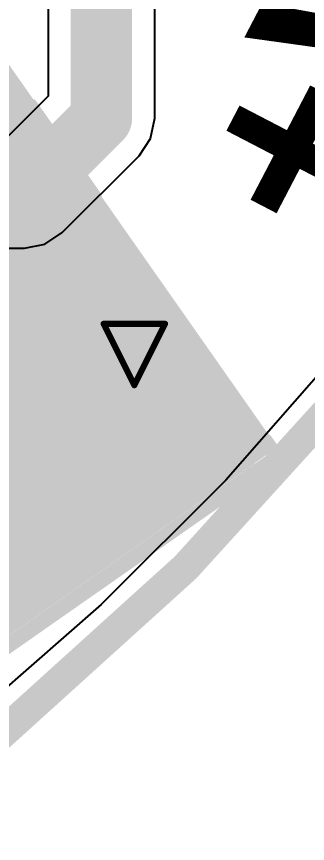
# Model space of a CAD drawing. Header units: inches. Extents: x -8 to 384, y -12 to 64.
# Drawn here: x 29.55 to 31.95, y -4.83 to 2.01 of the extents above; entities that cross this region are included whole.
import ezdxf

# ---------------------------------------------------------------- set-up
doc = ezdxf.new("R2010")
doc.units = ezdxf.units.IN
for name, color, linetype in [('Board_outline', 216, 'Continuous'), ('Bottom Layer', 5, 'Continuous'), ('Bottom Overlay', 54, 'Continuous'), ('Bottom Solder', 6, 'Continuous'), ('Drill Drawing', 1, 'Continuous'), ('Multi-Layer', 9, 'Continuous'), ('Pad Holes', 156, 'Continuous'), ('Top Layer', 1, 'Continuous'), ('Top Overlay', 2, 'Continuous'), ('Top Solder', 216, 'Continuous')]:
    doc.layers.add(name, color=color, linetype=linetype)
doc.styles.add('Arial_Bold', font='', dxfattribs={"height": 0.2})
doc.styles.get('Arial_Bold').set_extended_font_data('Arial', bold=True)

# ---------------------------------------------------------------- blocks, each defined once
blk = doc.blocks.new('B2B_ZR_LF__SN__69')
at = {"layer": 'Bottom Layer'}
blk.add_hatch(color=5, dxfattribs=at).paths.add_polyline_path([(-1.39999339, 0.65000251), (-0.09999345, 0.65000251), (-0.09999345, -0.64999743), (-1.39999339, -0.64999743)])
h = blk.add_hatch(color=5, dxfattribs=at)
edge = h.paths.add_edge_path()
edge.add_arc((0.75000866, -2.54e-06), 0.6499986999999999, 0, 360)
at = {"layer": 'Bottom Solder'}
blk.add_hatch(color=6, dxfattribs=at).paths.add_polyline_path([(-1.50159339, 0.75160251), (0.00160655, 0.75160251), (0.00160655, -0.75159743), (-1.50159339, -0.75159743)])
h = blk.add_hatch(color=6, dxfattribs=at)
edge = h.paths.add_edge_path()
edge.add_arc((0.75000866, -2.54e-06), 0.7515987, 0, 360)
at = {"layer": 'Multi-Layer'}
blk.add_hatch(color=9, dxfattribs=at).paths.add_polyline_path([(-1.39999339, 0.65000251), (-0.09999345, 0.65000251), (-0.09999345, -0.64999743), (-1.39999339, -0.64999743)])
h = blk.add_hatch(color=9, dxfattribs=at)
edge = h.paths.add_edge_path()
edge.add_arc((0.75000866, -2.54e-06), 0.6499986999999999, 0, 360)
at = {"layer": 'Pad Holes'}
h = blk.add_hatch(color=7, dxfattribs=at)
edge = h.paths.add_edge_path()
edge.add_arc((-0.7499934199999999, 2.54e-06), 0.3499993, 0, 360)
h = blk.add_hatch(color=7, dxfattribs=at)
edge = h.paths.add_edge_path()
edge.add_arc((0.75000866, -2.54e-06), 0.3499993, 0, 360)
at = {"layer": 'Top Layer'}
blk.add_hatch(color=1, dxfattribs=at).paths.add_polyline_path([(-1.39999339, 0.65000251), (-0.09999345, 0.65000251), (-0.09999345, -0.64999743), (-1.39999339, -0.64999743)])
h = blk.add_hatch(color=1, dxfattribs=at)
edge = h.paths.add_edge_path()
edge.add_arc((0.75000866, -2.54e-06), 0.6499986999999999, 0, 360)
at = {"layer": 'Top Solder'}
blk.add_hatch(color=216, dxfattribs=at).paths.add_polyline_path([(-1.50159339, 0.75160251), (0.00160655, 0.75160251), (0.00160655, -0.75159743), (-1.50159339, -0.75159743)])
h = blk.add_hatch(color=216, dxfattribs=at)
edge = h.paths.add_edge_path()
edge.add_arc((0.75000866, -2.54e-06), 0.7515987, 0, 360)
at = {"layer": 'Top Overlay', "const_width": 0.127}
for points in [[(-2.23519492, 1.14299746), (2.28599238, 1.14300508)], [(-2.23519492, 1.14299746), (-2.23518984, -1.14301524)], [(2.28599238, 1.14300508), (2.28599746, -1.14300762)], [(-2.23518984, -1.14301524), (2.28599746, -1.14300762)]]:
    blk.add_lwpolyline(points, dxfattribs=at)
at = {"layer": 'Top Overlay'}
for points, const_width in [([(-2.26694492, 1.14299746, 1), (-2.20344492, 1.14299746, 1)], 0.0635), ([(-2.26694492, 1.14299746, 1), (-2.20344492, 1.14299746, 1)], 0.0635), ([(2.25424238, 1.14300508, 1), (2.31774238, 1.14300508, 1)], 0.0635), ([(2.25424238, 1.14300508, 1), (2.31774238, 1.14300508, 1)], 0.0635), ([(-1.46120612, -0.53340762, 1), (-1.6883888, -0.53340762, 1)], 0.127), ([(-1.7201388, -0.53340762, 1), (-1.6566388, -0.53340762, 1)], 0.0635), ([(-1.49295612, -0.53340762, 1), (-1.42945612, -0.53340762, 1)], 0.0635), ([(-2.26693984, -1.14301524, 1), (-2.20343984, -1.14301524, 1)], 0.0635), ([(-2.26693984, -1.14301524, 1), (-2.20343984, -1.14301524, 1)], 0.0635), ([(2.25424746, -1.14300762, 1), (2.31774746, -1.14300762, 1)], 0.0635), ([(2.25424746, -1.14300762, 1), (2.31774746, -1.14300762, 1)], 0.0635)]:
    blk.add_lwpolyline(points, format="xyb", close=True, dxfattribs=dict(at, const_width=const_width))
blk = doc.blocks.new('2305018_2_70')
at = {"layer": 'Bottom Layer'}
h = blk.add_hatch(color=5, dxfattribs=at)
edge = h.paths.add_edge_path()
edge.add_arc((4.45000634, -2.29999667), 0.4250004199999999, 180, 360)
edge.add_line((4.87500676, -2.29999667), (4.87500676, -1.09999653))
edge.add_arc((4.45000634, -1.09999653), 0.4250004199999999, 0, 180)
edge.add_line((4.02500592, -1.09999653), (4.02500592, -2.29999667))
at = {"layer": 'Bottom Solder'}
h = blk.add_hatch(color=6, dxfattribs=at)
edge = h.paths.add_edge_path()
edge.add_arc((4.45000634, -2.29999667), 0.52660042, 180, 360)
edge.add_line((4.97660676, -2.29999667), (4.97660676, -1.09999653))
edge.add_arc((4.45000634, -1.09999653), 0.52660042, 0, 180)
edge.add_line((3.92340592, -1.09999653), (3.92340592, -2.29999667))
at = {"layer": 'Multi-Layer'}
h = blk.add_hatch(color=9, dxfattribs=at)
edge = h.paths.add_edge_path()
edge.add_arc((4.45000634, -2.29999667), 0.4250004199999999, 180, 360)
edge.add_line((4.87500676, -2.29999667), (4.87500676, -1.09999653))
edge.add_arc((4.45000634, -1.09999653), 0.4250004199999999, 0, 180)
edge.add_line((4.02500592, -1.09999653), (4.02500592, -2.29999667))
at = {"layer": 'Pad Holes'}
h = blk.add_hatch(color=7, dxfattribs=at)
edge = h.paths.add_edge_path()
edge.add_arc((4.45000634, -2.29999794), 0.22499828, 180, 360)
edge.add_line((4.67500462, -2.29999794), (4.67500462, -1.09999526))
edge.add_arc((4.45000634, -1.09999526), 0.22499828, 0, 180)
edge.add_line((4.22500806, -1.09999526), (4.22500806, -2.29999794))
at = {"layer": 'Top Layer'}
h = blk.add_hatch(color=1, dxfattribs=at)
edge = h.paths.add_edge_path()
edge.add_arc((4.45000634, -2.29999667), 0.4250004199999999, 180, 360)
edge.add_line((4.87500676, -2.29999667), (4.87500676, -1.09999653))
edge.add_arc((4.45000634, -1.09999653), 0.4250004199999999, 0, 180)
edge.add_line((4.02500592, -1.09999653), (4.02500592, -2.29999667))
at = {"layer": 'Top Solder'}
h = blk.add_hatch(color=216, dxfattribs=at)
edge = h.paths.add_edge_path()
edge.add_arc((4.45000634, -2.29999667), 0.52660042, 180, 360)
edge.add_line((4.97660676, -2.29999667), (4.97660676, -1.09999653))
edge.add_arc((4.45000634, -1.09999653), 0.52660042, 0, 180)
edge.add_line((3.92340592, -1.09999653), (3.92340592, -2.29999667))
at = {"layer": 'Top Overlay', "const_width": 0.127}
for points in [[(4.92500412, 0.47968662), (4.92499142, -0.44374816)], [(4.9249965, -2.90624006), (4.924993959999999, -3.07500528)], [(-4.92499142, -3.07499512), (4.924993959999999, -3.07500528)]]:
    blk.add_lwpolyline(points, dxfattribs=at)
at = {"layer": 'Top Overlay', "const_width": 0.0635}
for points in [[(4.89325412, 0.47968662, 1), (4.95675412, 0.47968662, 1)], [(4.89324142, -0.44374816, 1), (4.956741419999999, -0.44374816, 1)], [(4.8932465, -2.90624006, 1), (4.9567465, -2.90624006, 1)], [(4.89324396, -3.07500528, 1), (4.95674396, -3.07500528, 1)], [(4.89324396, -3.07500528, 1), (4.95674396, -3.07500528, 1)]]:
    blk.add_lwpolyline(points, format="xyb", close=True, dxfattribs=at)

msp = doc.modelspace()

# ---------------------------------------------------------------- hatches: boundary and pattern name
at = {"layer": 'Top Layer'}
for points in [[(29.972, -2.7686), (31.70545856, -1.55482036), (28.79786976, 2.59764784), (27.0644112, 1.3838682)], [(24.92116428, -6.309403179999999), (31.52003348, -1.68882568), (31.00826412, -0.9579432199999999), (24.40939492, -5.57852072)]]:
    msp.add_hatch(color=1, dxfattribs=at).paths.add_polyline_path(points)

# ---------------------------------------------------------------- linework, layer by layer
at = {"layer": 'Board_outline', "const_width": 0.254}
msp.add_lwpolyline([(37.53680072, 13.3604, 1), (-7.46320072, 13.3604, 1)], format="xyb", close=True, dxfattribs=at)
at = {"layer": 'Bottom Layer'}
for p, q in [((29.8111418, 2.40512854), (29.8111418, 1.35076184)), ((30.6916582, 1.1684), (30.6916582, 2.40512854)), ((29.8111418, 1.35076184), (29.43403816, 0.9736581999999999)), ((30.65814544, 0.99991926), (30.6916582, 1.1684)), ((30.56271002, 0.85708998), (30.65814544, 0.99991926)), ((29.92771002, 0.22208998), (30.56271002, 0.85708998)), ((29.78488074, 0.12665456), (29.92771002, 0.22208998)), ((23.22303458, 0.0931418), (29.6164, 0.0931418)), ((29.6164, 0.0931418), (29.78488074, 0.12665456)), ((32.23856646, -0.73131934), (31.2784363, -1.82614062)), ((31.2784363, -1.82614062), (30.24873808, -2.85583884)), ((30.24873808, -2.85583884), (29.1539168, -3.815969))]:
    msp.add_line(p, q, dxfattribs=at)
at = {"layer": 'Bottom Layer', "const_width": 0.508}
for points in [[(30.2514, 1.1684), (30.2514, 2.5908)], [(29.6164, 0.5334), (30.2514, 1.1684)], [(18.1864, 0.5334), (29.6164, 0.5334)]]:
    msp.add_lwpolyline(points, dxfattribs=at)
at = {"layer": 'Bottom Layer', "const_width": 0.254}
for points in [[(30.1244, 1.1684, 1), (30.3784, 1.1684, 1)], [(30.1244, 1.1684, 1), (30.3784, 1.1684, 1)], [(29.4894, 0.5334, 1), (29.7434, 0.5334, 1)], [(29.4894, 0.5334, 1), (29.7434, 0.5334, 1)]]:
    msp.add_lwpolyline(points, format="xyb", close=True, dxfattribs=at)
at = {"layer": 'Drill Drawing', "const_width": 0.0508}
for points in [[(30.26949496, -0.5326989599999999), (30.77749495999999, -0.5326989599999999)], [(30.26949496, -0.5326989599999999), (30.52349496, -1.04069896)], [(30.52349496, -1.04069896), (30.77749495999999, -0.5326989599999999)]]:
    msp.add_lwpolyline(points, dxfattribs=at)
at = {"layer": 'Drill Drawing', "const_width": 0.0254}
for points in [[(30.25679496, -0.5326989599999999, 1), (30.28219496, -0.5326989599999999, 1)], [(30.25679496, -0.5326989599999999, 1), (30.28219496, -0.5326989599999999, 1)], [(30.76479496, -0.5326989599999999, 1), (30.79019496, -0.5326989599999999, 1)], [(30.76479496, -0.5326989599999999, 1), (30.79019496, -0.5326989599999999, 1)], [(30.51079496, -1.04069896, 1), (30.53619496, -1.04069896, 1)], [(30.51079496, -1.04069896, 1), (30.53619496, -1.04069896, 1)]]:
    msp.add_lwpolyline(points, format="xyb", close=True, dxfattribs=at)
at = {"layer": 'Top Layer'}
for p, q in [((32.23856646, -0.73131934), (31.2784363, -1.82614062)), ((31.2784363, -1.82614062), (30.24873808, -2.85583884)), ((30.24873808, -2.85583884), (29.1539168, -3.815969))]:
    msp.add_line(p, q, dxfattribs=at)

# ---------------------------------------------------------------- block references
for name, p, rotation in [('B2B_ZR_LF__SN__69', (33.7600925, 3.8843839), 62.50000000000001), ('2305018_2_70', (25.90318416, -1.94656202), 35)]:
    msp.add_blockref(name, p, dxfattribs=dict(rotation=rotation))

# ---------------------------------------------------------------- texts
at = {"layer": 'Bottom Overlay', "style": 'Arial_Bold'}
msp.add_text('+VE', height=1.524, rotation=62.50000000000001, dxfattribs=at).set_placement((32.20399198, 0.01889252))

doc.saveas('drawing.dxf')
